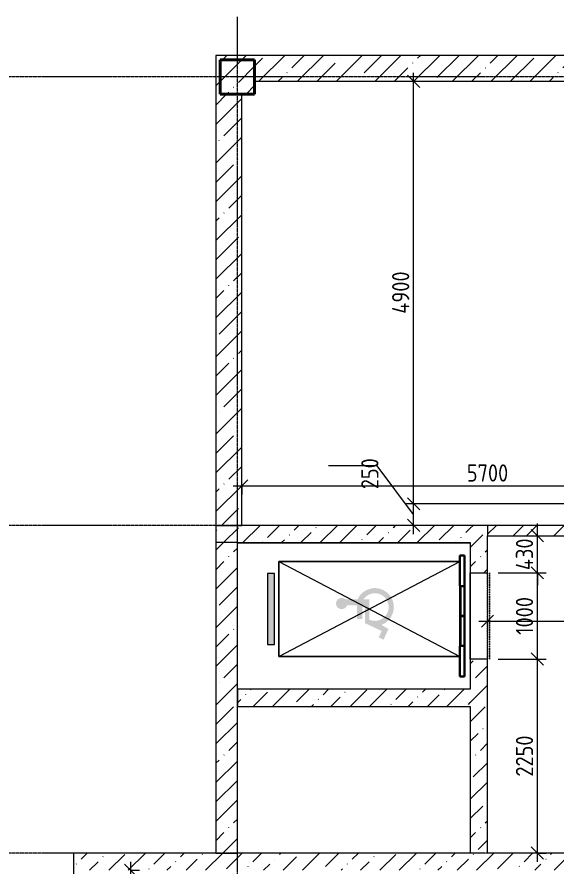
# Model space of a CAD drawing. Header units: millimetres. Extents: x -60946 to 138510, y -262288 to 24501.
# Drawn here: x -22156 to -15906, y 14655 to 24501 of the extents above; entities that cross this region are included whole.
import ezdxf

# ---------------------------------------------------------------- set-up
doc = ezdxf.new("R2010")
doc.units = ezdxf.units.MM
for name, pattern in [('ADSK_Линия сетки', [25, 20, -2.5, 0, -2.5]), ('ADSK_Невидимые', [5, 3, -2]), ('ADSK_Штриховая_ш2 п1_5', [4.5, 3, -1.5])]:
    doc.linetypes.add(name, pattern=pattern)
for name, color, linetype, lineweight in [('Двери', 7, 'Continuous', 9), ('Несущие колонны', 7, 'Continuous', 18), ('Обобщенные модели', 7, 'ADSK_Невидимые', 18), ('Оборудование', 7, 'Continuous', 18), ('Оси', 7, 'Continuous', 9), ('Перекрытие', 7, 'Continuous', 18), ('Размеры', 7, 'Continuous', 9), ('Стены внутренние', 7, 'Continuous', 18), ('Стены наружные', 7, 'Continuous', 18), ('Стены штриховка', 7, 'Continuous', 9), ('Узлы', 7, 'Continuous', 18)]:
    doc.layers.add(name, color=color, linetype=linetype, lineweight=lineweight)
doc.styles.add('GOST Common_3', font='', dxfattribs={"width": 0.9, "height": 200})
doc.styles.get('GOST Common_3').set_extended_font_data('GOST Common')
doc.dimstyles.new('ADSK_Основной_2_0', dxfattribs={"dimscale": 304.8, "dimtxt": 201.142999, "dimasz": 0.463911, "dimexe": 0.328084, "dimexo": 0.328084, "dimgap": 0.164042, "dimtad": 1, "dimdec": 3, "dimrnd": 0.001, "dimdsep": 46, "dimtxsty": 'GOST Common_3', "dimblk1": 'OBLIQUE', "dimblk2": 'OBLIQUE', "dimsah": 1, "dimcen": 0.09, "dimdle": 0.328084, "dimazin": 2, "dimtfac": 1, "dimtdec": 4, "dimtix": 1, "dimtmove": 0, "dimatfit": 3, "dimfxl": 1, "dimtvp": 1, "dimtolj": 1, "dimtzin": 0, "dimlwd": 20, "dimlwe": 20, "dimarcsym": 2})
doc.dimstyles.new('ADSK_Основной_2_0_1', dxfattribs={"dimscale": 304.8, "dimtxt": 201.142999, "dimasz": 0.463911, "dimexe": 0.328084, "dimexo": 0.328084, "dimgap": 0.164042, "dimtad": 1, "dimdec": 3, "dimrnd": 0.001, "dimdsep": 46, "dimtxsty": 'GOST Common_3', "dimblk1": 'OBLIQUE', "dimblk2": 'OBLIQUE', "dimsah": 1, "dimcen": 0.09, "dimdle": 0.328084, "dimazin": 2, "dimtfac": 1, "dimtdec": 4, "dimtix": 1, "dimtmove": 1, "dimatfit": 3, "dimfxl": 1, "dimtvp": 1, "dimtolj": 1, "dimtzin": 0, "dimlwd": 20, "dimlwe": 20, "dimarcsym": 2})
pattern_1 = [(45, (0, 0), (84.19025, 308.6967), [396.875, -79.375, 3.353, -76.022])]
pattern_2 = [(45, (0, 0), (-224.5064, 224.5064), []), (45, (224.5, 0), (-224.5064, 224.5064), [396.875, -79.375, 3.353, -76.022])]

# ---------------------------------------------------------------- blocks, each defined once
blk = doc.blocks.new('AS-Shakhta_lifta-GOST_5746-2003 - Лифт_3_2700х1700 проем 1000-883891-Кладочный план подвала')
at = {"layer": 'Оборудование'}
h = blk.add_hatch(color=256, dxfattribs=at)
h.paths.add_polyline_path([(354.7, 344.2), (231, 401.8), (183.6, 319.7), (160.7, 365.2), (128, 404.3), (87.2, 434.8), (40.6, 455.1), (-9.5, 464.1), (-60.4, 461.4), (-109.3, 447.2), (-153.5, 422), (-190.9, 387.4), (-219.3, 345.2), (-237.2, 297.5), (-243.7, 247), (-238.5, 196.4), (-221.7, 148.3), (-194.4, 105.3), (-157.9, 69.8), (-114.3, 43.6), (-114.3, -98), (-123.4, -111.8), (-128.8, -127.6), (-130, -144.1), (-127, -160.5), (-120, -175.5), (-109.5, -188.4), (-96, -198.1), (-80.6, -204.2), (-61.7, -205.8), (-47.6, -203.9), (-32.3, -197.6), (-19, -187.7), (-8.6, -174.7), (-1.8, -159.5), (0.9, -143.1), (-0.6, -126.6), (-6.2, -110.9), (-15.5, -97.2), (-28, -86.3), (-42.9, -78.8), (-42.9, 35.4), (113.5, 35.4), (113.5, 97.4), (-31, 97.4), (-31, 128.1), (162.8, 128.1), (253.6, 322.9), (328.5, 288)])
h.paths.add_polyline_path([(136.6, 258.9), (135.3, 218.6), (123.9, 180), (-114.3, 180), (-114.3, 111.7), (-144.4, 138.5), (-166.9, 171.9), (-180.4, 209.8), (-184, 249.9), (-177.6, 289.7), (-161.5, 326.6), (-136.7, 358.3), (-104.7, 382.9), (-67.7, 398.8), (-27.9, 404.9), (12.2, 401), (50, 387.2), (83.3, 364.5), (109.8, 334.2), (128, 298.2)])
at = {"layer": 'Узлы'}
blk.add_hatch(color=256, dxfattribs=at).paths.add_polyline_path([(412.5, -989.5), (412.5, -920), (-412.5, -920), (-412.5, -1000), (412.5, -1000)])
at = {"layer": 'Обобщенные модели', "linetype": 'Continuous', "lineweight": 30}
for p, q in [((780, 1285), (-620, 1285)), ((-620, 1230), (-620, 1285)), ((-267, 1235), (-267, 1285)), ((-267, 1285), (77, 1285)), ((77, 1285), (77, 1235)), ((83, 1235), (83, 1285)), ((83, 1285), (427, 1285)), ((427, 1285), (427, 1235)), ((780, 1230), (780, 1285)), ((-270, 1230), (-620, 1230)), ((77, 1235), (-267, 1235)), ((427, 1235), (83, 1235)), ((430, 1230), (780, 1230))]:
    blk.add_line(p, q, dxfattribs=at)
at = {"layer": 'Обобщенные модели'}
for p, q in [((-270, 1235), (-270, 1285)), ((430, 1235), (430, 1285))]:
    blk.add_line(p, q, dxfattribs=at)
at = {"layer": 'Оборудование'}
for p, q in [((-770, -1350), (-770, 1350)), ((-420.4, 1350), (579.6, 1350)), ((-550, -870), (-550, 1230)), ((550, -870), (-550, 1230)), ((-550, -870), (550, 1230)), ((550, 1230), (-550, 1230)), ((-550, 1230), (-550, -870)), ((550, 1230), (550, -870)), ((550, -870), (550, 1230)), ((550, -870), (-550, -870)), ((-550, -870), (550, -870))]:
    blk.add_line(p, q, dxfattribs=at)
at = {"layer": 'Узлы'}
for p, q in [((412.5, -920), (-412.5, -920)), ((-412.5, -920), (-412.5, -1000)), ((412.5, -1000), (412.5, -920)), ((-412.5, -1000), (412.5, -1000))]:
    blk.add_line(p, q, dxfattribs=at)
blk = doc.blocks.new('ADSK_Дверь_Проем - ADSK_Дверь_Проем-730830-Кладочный план подвала')
at = {"layer": 'Двери', "linetype": 'ADSK_Штриховая_ш2 п1_5'}
for p, q in [((-500, 100), (500, 100)), ((-500, -100), (500, -100))]:
    blk.add_line(p, q, dxfattribs=at)
blk = doc.blocks.new('ADSK_КолоннаЖБ_Прямоугольная - 400x400 мм-1809659-Кладочный план подвала')
at = {"layer": 'Несущие колонны', "lineweight": 40}
for p, q in [((-200, 200), (200, 200)), ((-200, -200), (-200, 200)), ((200, 200), (200, -200)), ((200, -200), (-200, -200))]:
    blk.add_line(p, q, dxfattribs=at)
blk = doc.blocks.new('ADSK_Дверь_Проем - ADSK_Дверь_Проем-3352724-Кладочный план подвала')
at = {"layer": 'Двери', "linetype": 'ADSK_Штриховая_ш2 п1_5'}
for p, q in [((-500, 11), (500, 11)), ((-500, -11), (500, -11))]:
    blk.add_line(p, q, dxfattribs=at)
blk = doc.blocks.new('_Oblique')
at = {"color": 0, "linetype": 'ByBlock', "lineweight": -2}
blk.add_line((-0.5, -0.5), (0.5, 0.5), dxfattribs=at)
blk = doc.blocks.new('DIMBLOCK83-Кладочный план подвала')
at = {"layer": 'Defpoints', "color": 0, "transparency": 16777216}
for p in [(-19550, 19162.8), (-13850, 19062.8), (-13850, 18855)]:
    blk.add_point(p, dxfattribs=at)
at = {"layer": 'Размеры', "color": 0, "lineweight": 20, "transparency": 16777216}
for p, q in [((-13850, 18955), (-13850, 19162.8)), ((-19650, 19062.8), (-13750, 19062.8)), ((-19550, 19062.8), (-19550, 18962.8))]:
    blk.add_line(p, q, dxfattribs=at)
at = {"layer": 'Размеры', "color": 0, "lineweight": 20, "transparency": 16777216, "xscale": 141.4, "yscale": 141.4, "zscale": 141.4, "rotation": 180}
blk.add_blockref('_Oblique', (-19550, 19062.8), dxfattribs=at)
at = {"layer": 'Размеры', "color": 0, "lineweight": 20, "transparency": 16777216, "xscale": 141.4, "yscale": 141.4, "zscale": 141.4}
blk.add_blockref('_Oblique', (-13850, 19062.8), dxfattribs=at)
at = {"layer": 'Размеры', "color": 0, "lineweight": 9, "transparency": 16777216, "insert": (-16700, 19212.8), "char_height": 200, "width": 605.475, "attachment_point": 5, "style": 'GOST Common_3'}
blk.add_mtext('\\A1;5700', dxfattribs=at)
blk = doc.blocks.new('DIMBLOCK86-Кладочный план подвала')
at = {"layer": 'Defpoints', "color": 0, "transparency": 16777216}
for p in [(-17556.4, 18855), (-13850, 18855), (-16700, 18605)]:
    blk.add_point(p, dxfattribs=at)
at = {"layer": 'Размеры', "color": 0, "lineweight": 20, "transparency": 16777216}
for p, q in [((-17980.7, 19295), (-18543.5, 19295)), ((-17556.4, 18730), (-17980.7, 19295)), ((-17556.4, 18505), (-17556.4, 18955)), ((-13950, 18855), (-17656.4, 18855)), ((-16800, 18605), (-17656.4, 18605))]:
    blk.add_line(p, q, dxfattribs=at)
at = {"layer": 'Размеры', "color": 0, "lineweight": 20, "transparency": 16777216, "xscale": 141.4, "yscale": 141.4, "zscale": 141.4}
for p, rotation in [((-17556.4, 18855), 90), ((-17556.4, 18605), 270)]:
    blk.add_blockref('_Oblique', p, dxfattribs=dict(at, rotation=rotation))
at = {"layer": 'Размеры', "color": 0, "lineweight": 9, "transparency": 16777216, "insert": (-18164, 19024.2), "char_height": 200, "width": 454.106, "attachment_point": 1, "rotation": 90, "line_spacing_factor": 1.022761, "style": 'GOST Common_3'}
blk.add_mtext('\\A1;250', dxfattribs=at)
blk = doc.blocks.new('DIMBLOCK87-Кладочный план подвала')
at = {"layer": 'Defpoints', "color": 0, "transparency": 16777216}
for p in [(-17656.4, 23755), (-17556.4, 23755), (-13850, 18855)]:
    blk.add_point(p, dxfattribs=at)
at = {"layer": 'Размеры', "color": 0, "lineweight": 20, "transparency": 16777216}
for p, q in [((-17556.4, 18755), (-17556.4, 23855)), ((-17556.4, 23755), (-17456.4, 23755)), ((-13950, 18855), (-17656.4, 18855))]:
    blk.add_line(p, q, dxfattribs=at)
at = {"layer": 'Размеры', "color": 0, "lineweight": 20, "transparency": 16777216, "xscale": 141.4, "yscale": 141.4, "zscale": 141.4}
for p, rotation in [((-17556.4, 23755), 90), ((-17556.4, 18855), 270)]:
    blk.add_blockref('_Oblique', p, dxfattribs=dict(at, rotation=rotation))
at = {"layer": 'Размеры', "color": 0, "lineweight": 9, "transparency": 16777216, "insert": (-17706.4, 21305), "char_height": 200, "width": 625.93, "attachment_point": 5, "rotation": 90, "style": 'GOST Common_3'}
blk.add_mtext('\\A1;4900', dxfattribs=at)
blk = doc.blocks.new('DIMBLOCK88-Кладочный план подвала')
at = {"layer": 'Defpoints', "color": 0, "transparency": 16777216}
for p in [(-16678, 17055), (-16121.3, 17055), (-16221.3, 14805)]:
    blk.add_point(p, dxfattribs=at)
at = {"layer": 'Размеры', "color": 0, "lineweight": 20, "transparency": 16777216}
for p, q in [((-16121.3, 14705), (-16121.3, 17155)), ((-16578, 17055), (-16021.3, 17055)), ((-16121.3, 14805), (-16021.3, 14805))]:
    blk.add_line(p, q, dxfattribs=at)
at = {"layer": 'Размеры', "color": 0, "lineweight": 20, "transparency": 16777216, "xscale": 141.4, "yscale": 141.4, "zscale": 141.4}
for p, rotation in [((-16121.3, 17055), 90), ((-16121.3, 14805), 270)]:
    blk.add_blockref('_Oblique', p, dxfattribs=dict(at, rotation=rotation))
at = {"layer": 'Размеры', "color": 0, "lineweight": 9, "transparency": 16777216, "insert": (-16271.3, 15930), "char_height": 200, "width": 605.475, "attachment_point": 5, "rotation": 90, "style": 'GOST Common_3'}
blk.add_mtext('\\A1;2250', dxfattribs=at)
blk = doc.blocks.new('DIMBLOCK89-Кладочный план подвала')
at = {"layer": 'Defpoints', "color": 0, "transparency": 16777216}
for p in [(-16678, 18055), (-16121.3, 18055), (-16678, 17055)]:
    blk.add_point(p, dxfattribs=at)
at = {"layer": 'Размеры', "color": 0, "lineweight": 20, "transparency": 16777216}
for p, q in [((-16121.3, 16955), (-16121.3, 18155)), ((-16578, 18055), (-16021.3, 18055)), ((-16578, 17055), (-16021.3, 17055))]:
    blk.add_line(p, q, dxfattribs=at)
at = {"layer": 'Размеры', "color": 0, "lineweight": 20, "transparency": 16777216, "xscale": 141.4, "yscale": 141.4, "zscale": 141.4}
for p, rotation in [((-16121.3, 18055), 90), ((-16121.3, 17055), 270)]:
    blk.add_blockref('_Oblique', p, dxfattribs=dict(at, rotation=rotation))
at = {"layer": 'Размеры', "color": 0, "lineweight": 9, "transparency": 16777216, "insert": (-16271.3, 17555), "char_height": 200, "width": 560.473, "attachment_point": 5, "rotation": 90, "style": 'GOST Common_3'}
blk.add_mtext('\\A1;1000', dxfattribs=at)
blk = doc.blocks.new('DIMBLOCK90-Кладочный план подвала')
at = {"layer": 'Defpoints', "color": 0, "transparency": 16777216}
for p in [(-16221.3, 18485), (-16121.3, 18485), (-16678, 18055)]:
    blk.add_point(p, dxfattribs=at)
at = {"layer": 'Размеры', "color": 0, "lineweight": 20, "transparency": 16777216}
for p, q in [((-16121.3, 18485), (-16121.3, 18626.4)), ((-16121.3, 18485), (-16021.3, 18485)), ((-16121.3, 18055), (-16121.3, 18485)), ((-16578, 18055), (-16021.3, 18055)), ((-16121.3, 18055), (-16121.3, 17913.6))]:
    blk.add_line(p, q, dxfattribs=at)
at = {"layer": 'Размеры', "color": 0, "lineweight": 20, "transparency": 16777216, "xscale": 141.4, "yscale": 141.4, "zscale": 141.4}
for p, rotation in [((-16121.3, 18485), 270), ((-16121.3, 18055), 90)]:
    blk.add_blockref('_Oblique', p, dxfattribs=dict(at, rotation=rotation))
at = {"layer": 'Размеры', "color": 0, "lineweight": 9, "transparency": 16777216, "insert": (-16271.3, 18270), "char_height": 200, "width": 474.561, "attachment_point": 5, "rotation": 90, "style": 'GOST Common_3'}
blk.add_mtext('\\A1;430', dxfattribs=at)
blk = doc.blocks.new('DIMBLOCK91-Кладочный план подвала')
at = {"layer": 'Defpoints', "color": 0, "transparency": 16777216}
for p in [(-13875, 17930), (-16700, 17593.9), (-13875, 17493.9)]:
    blk.add_point(p, dxfattribs=at)
at = {"layer": 'Размеры', "color": 0, "lineweight": 20, "transparency": 16777216}
for p, q in [((-13875, 17830), (-13875, 17393.9)), ((-16800, 17493.9), (-13775, 17493.9)), ((-16700, 17493.9), (-16700, 17393.9))]:
    blk.add_line(p, q, dxfattribs=at)
at = {"layer": 'Размеры', "color": 0, "lineweight": 20, "transparency": 16777216, "xscale": 141.4, "yscale": 141.4, "zscale": 141.4, "rotation": 180}
blk.add_blockref('_Oblique', (-16700, 17493.9), dxfattribs=at)
at = {"layer": 'Размеры', "color": 0, "lineweight": 20, "transparency": 16777216, "xscale": 141.4, "yscale": 141.4, "zscale": 141.4}
blk.add_blockref('_Oblique', (-13875, 17493.9), dxfattribs=at)
at = {"layer": 'Размеры', "color": 0, "lineweight": 9, "transparency": 16777216, "insert": (-15287.5, 17643.9), "char_height": 200, "width": 605.475, "attachment_point": 5, "style": 'GOST Common_3'}
blk.add_mtext('\\A1;2825', dxfattribs=at)
blk = doc.blocks.new('DIMBLOCK102-Кладочный план подвала')
at = {"layer": 'Defpoints', "color": 0, "transparency": 16777216}
for p in [(-20936.9, 14605), (-20836.9, 14605), (-19800, 12805)]:
    blk.add_point(p, dxfattribs=at)
at = {"layer": 'Размеры', "color": 0, "lineweight": 20, "transparency": 16777216}
for p, q in [((-20836.9, 12705), (-20836.9, 14705)), ((-20836.9, 14605), (-20736.9, 14605)), ((-19900, 12805), (-20936.9, 12805))]:
    blk.add_line(p, q, dxfattribs=at)
at = {"layer": 'Размеры', "color": 0, "lineweight": 20, "transparency": 16777216, "xscale": 141.4, "yscale": 141.4, "zscale": 141.4}
for p, rotation in [((-20836.9, 14605), 90), ((-20836.9, 12805), 270)]:
    blk.add_blockref('_Oblique', p, dxfattribs=dict(at, rotation=rotation))
at = {"layer": 'Размеры', "color": 0, "lineweight": 9, "transparency": 16777216, "insert": (-20986.9, 13705), "char_height": 200, "width": 560.473, "attachment_point": 5, "rotation": 90, "style": 'GOST Common_3'}
blk.add_mtext('\\A1;1800', dxfattribs=at)

msp = doc.modelspace()

# ---------------------------------------------------------------- hatches: boundary and pattern name
at = {"layer": 'Несущие колонны', "lineweight": 9}
h = msp.add_hatch(dxfattribs=at)
h.set_pattern_fill('FP_3', color=256, style=0, pattern_type=2)
h.set_pattern_definition(pattern_2)
h.paths.add_polyline_path([(-19800, 23604.969), (-19400, 23604.969), (-19400, 24004.969), (-19800, 24004.969)])
at = {"layer": 'Стены внутренние', "lineweight": 9}
h = msp.add_hatch(dxfattribs=at)
h.set_pattern_fill('FP_3', color=256, style=0, pattern_type=2)
h.set_pattern_definition(pattern_2)
h.paths.add_polyline_path([(-19850, 18604.969), (-19550, 18604.969), (-19550, 23604.969), (-19800, 23604.969), (-19800, 24004.969), (-19550, 24004.969), (-19550, 24054.969), (-19850, 24054.969), (-19850, 20076.8567)])
h = msp.add_hatch(dxfattribs=at)
h.set_pattern_fill('FP_3', color=256, style=0, pattern_type=2)
h.set_pattern_definition(pattern_2)
h.paths.add_polyline_path([(-3400, 23754.969), (-3400, 24004.969), (-3000, 24004.969), (-3000, 23754.969), (-2950, 23754.969), (-2950, 24054.969), (-19550, 24054.969), (-19550, 24004.969), (-19400, 24004.969), (-19400, 23754.969), (-13800, 23754.969), (-13800, 24004.969), (-13400, 24004.969), (-13400, 23754.969), (-9400, 23754.969), (-9400, 24004.969), (-9000, 24004.969), (-9000, 23754.969), (-4290.9359, 23754.969)])
h = msp.add_hatch(dxfattribs=at)
h.set_pattern_fill('FP_2', color=256, style=0, pattern_type=2)
h.set_pattern_definition([(45, (0, 0), (-235.7317, 235.7317), []), (45, (157.15, 0), (-235.7317, 235.7317), [])])
h.paths.add_polyline_path([(-13850, 18484.969), (-13850, 18604.969), (-16700, 18604.969), (-16700, 18484.969), (-13875, 18484.969)])
h = msp.add_hatch(dxfattribs=at)
h.set_pattern_fill('FP_3', color=256, style=0, pattern_type=2)
h.set_pattern_definition(pattern_2)
h.paths.add_polyline_path([(-19600, 14804.969), (-19600, 18404.969), (-19850, 18404.969), (-19850, 14804.969)])
at = {"layer": 'Стены наружные', "lineweight": 9}
h = msp.add_hatch(dxfattribs=at)
h.set_pattern_fill('FP_1', color=256, style=0, pattern_type=2)
h.set_pattern_definition(pattern_1)
h.paths.add_polyline_path([(-19850, 18404.969), (-16900, 18404.969), (-16900, 18604.969), (-19850, 18604.969)])
h = msp.add_hatch(dxfattribs=at)
h.set_pattern_fill('FP_1', color=256, style=0, pattern_type=2)
h.set_pattern_definition(pattern_1)
h.paths.add_polyline_path([(-16700, 14804.969), (-16700, 17054.969), (-16900, 17054.969), (-16900, 14804.969)])
h.paths.add_polyline_path([(-16900, 18054.969), (-16700, 18054.969), (-16700, 18604.969), (-16900, 18604.969), (-16900, 18404.969)])
h = msp.add_hatch(dxfattribs=at)
h.set_pattern_fill('FP_1', color=256, style=0, pattern_type=2)
h.set_pattern_definition(pattern_1)
h.paths.add_polyline_path([(-19600, 16504.969), (-16900, 16504.969), (-16900, 16704.969), (-19600, 16704.969)])
h = msp.add_hatch(dxfattribs=at)
h.set_pattern_fill('FP_1', color=256, style=0, pattern_type=2)
h.set_pattern_definition(pattern_1)
h.paths.add_polyline_path([(-12900, 14604.969), (-12900, 14804.969), (-21500, 14804.969), (-21500, 14604.969), (-13100, 14604.969)])

# ---------------------------------------------------------------- linework, layer by layer
at = {"layer": 'Несущие колонны', "lineweight": 9}
for p, q in [((-19400, 23604.969), (-19400, 23754.969)), ((-19550, 23604.969), (-19400, 23604.969))]:
    msp.add_line(p, q, dxfattribs=at)
at = {"layer": 'Оси', "linetype": 'ADSK_Линия сетки', "lineweight": 5}
for p, q in [((-19600, -10973.8823), (-19600, 24500.9141)), ((-2497.4038, 23804.969), (-25240.0967, 23804.969)), ((-2497.4038, 18604.969), (-25240.0967, 18604.969)), ((-2497.4038, 14804.969), (-25240.0967, 14804.969))]:
    msp.add_line(p, q, dxfattribs=at)
at = {"layer": 'Перекрытие'}
msp.add_line((-16900, 17054.969), (-16900, 18054.969), dxfattribs=at)
at = {"layer": 'Стены внутренние', "lineweight": 5}
for p, q in [((-2950, 24054.969), (-19850, 24054.969)), ((-19850, 24054.969), (-19850, 18604.969)), ((-19400, 23754.969), (-13800, 23754.969)), ((-19550, 18604.969), (-19550, 23604.969)), ((-13850, 18604.969), (-16700, 18604.969)), ((-16700, 18484.969), (-13875, 18484.969)), ((-19850, 18404.969), (-19850, 14804.969)), ((-19600, 16704.969), (-19600, 18404.969)), ((-19600, 14804.969), (-19600, 16504.969))]:
    msp.add_line(p, q, dxfattribs=at)
at = {"layer": 'Стены наружные', "lineweight": 9}
for p, q in [((-19850, 18604.969), (-19850, 18404.969)), ((-16700, 18604.969), (-19550, 18604.969)), ((-16700, 18054.969), (-16700, 18484.969)), ((-19600, 18404.969), (-16900, 18404.969)), ((-16900, 18404.969), (-16900, 18054.969)), ((-16900, 18054.969), (-16700, 18054.969)), ((-16900, 17054.969), (-16900, 16704.969)), ((-16700, 17054.969), (-16900, 17054.969)), ((-16700, 14804.969), (-16700, 17054.969)), ((-16900, 16704.969), (-19600, 16704.969)), ((-19600, 16504.969), (-16900, 16504.969)), ((-16900, 16504.969), (-16900, 14804.969)), ((-21500, 14804.969), (-21500, 11004.969)), ((-19850, 14804.969), (-21500, 14804.969)), ((-16900, 14804.969), (-19600, 14804.969)), ((-13875, 14804.969), (-16700, 14804.969))]:
    msp.add_line(p, q, dxfattribs=at)
at = {"layer": 'Стены штриховка', "lineweight": 9}
for p, q in [((-19850, 18604.969), (-19550, 18604.969)), ((-16700, 18604.969), (-16700, 18484.969)), ((-19600, 18404.969), (-19850, 18404.969)), ((-19600, 16704.969), (-19600, 16504.969)), ((-19850, 14804.969), (-19600, 14804.969))]:
    msp.add_line(p, q, dxfattribs=at)

# ---------------------------------------------------------------- block references
at = {"layer": 'Двери'}
for name, p, rotation in [('ADSK_Дверь_Проем - ADSK_Дверь_Проем-730830-Кладочный план подвала', (-16800, 17554.969), 90.00000000000026), ('ADSK_Дверь_Проем - ADSK_Дверь_Проем-3352724-Кладочный план подвала', (-16689, 17554.969), 270.0000000000002)]:
    msp.add_blockref(name, p, dxfattribs=dict(at, rotation=rotation))
at = {"layer": 'Несущие колонны', "lineweight": 40, "rotation": 89.9999999999999}
msp.add_blockref('ADSK_КолоннаЖБ_Прямоугольная - 400x400 мм-1809659-Кладочный план подвала', (-19600, 23804.969), dxfattribs=at)
at = {"layer": 'Оборудование', "rotation": 270.0000000000001}
msp.add_blockref('AS-Shakhta_lifta-GOST_5746-2003 - Лифт_3_2700х1700 проем 1000-883891-Кладочный план подвала', (-18250, 17634.569), dxfattribs=at)

# ---------------------------------------------------------------- dimensions: what is measured, and where the dimension line sits
at = {"layer": 'Размеры', "lineweight": 9}
for base, p1, p2, override, picture, middle in [((-17556.4083, 23754.969), (-13850, 18854.969), (-17656.3932, 23754.969), {"dimpost": '<>', "dimfxl": 6204.726333}, 'DIMBLOCK87-Кладочный план подвала', (-17706.4083, 21304.969)), ((-16121.2655, 18484.969), (-16678, 18054.969), (-16221.2504, 18484.969), {"dimpost": '<>', "dimfxl": 627.31188}, 'DIMBLOCK90-Кладочный план подвала', (-16271.2655, 18269.969)), ((-16121.2655, 18054.969), (-16678, 17054.969), (-16678, 18054.969), {"dimpost": '<>', "dimfxl": 1000}, 'DIMBLOCK89-Кладочный план подвала', (-16271.2655, 17554.969)), ((-16121.2655, 17054.969), (-16221.2504, 14804.969), (-16678, 17054.969), {"dimpost": '<>', "dimfxl": 2295.892026}, 'DIMBLOCK88-Кладочный план подвала', (-16271.2655, 15929.969)), ((-20836.9086, 14604.969), (-19800, 12804.969), (-20936.8935, 14604.969), {"dimpost": '<>', "dimfxl": 2128.973163}, 'DIMBLOCK102-Кладочный план подвала', (-20986.9086, 13704.969))]:
    dim = msp.add_linear_dim(base=base, p1=p1, p2=p2, angle=90, dimstyle='ADSK_Основной_2_0', override=override, dxfattribs=at)
    dim.commit()
    dim.dimension.update_dxf_attribs({"geometry": picture, "text_midpoint": middle})
dim = msp.add_linear_dim(base=(-17556.4083, 18854.969), p1=(-16700, 18604.969), p2=(-13850, 18854.969), angle=90, dimstyle='ADSK_Основной_2_0_1', override={"dimpost": '<>', "dimfxl": 2860.9439}, dxfattribs=at)
dim.commit()
dim.dimension.update_dxf_attribs({"geometry": 'DIMBLOCK86-Кладочный план подвала', "text_midpoint": (-18030.692, 19294.9671), "dimtype": 160, "text_rotation": 90})
for base, p1, p2, override, picture, middle in [((-13850, 19062.8086), (-19550, 19162.7935), (-13850, 18854.969), {"dimpost": '<>', "dimfxl": 5708.305871}, 'DIMBLOCK83-Кладочный план подвала', (-16700, 19212.8086)), ((-13875, 17493.9479), (-16700, 17593.9328), (-13875, 17929.969), {"dimpost": '<>', "dimfxl": 2844.915689}, 'DIMBLOCK91-Кладочный план подвала', (-15287.5, 17643.9479))]:
    dim = msp.add_linear_dim(base=base, p1=p1, p2=p2, dimstyle='ADSK_Основной_2_0', override=override, dxfattribs=at)
    dim.commit()
    dim.dimension.update_dxf_attribs({"geometry": picture, "text_midpoint": middle})

doc.saveas('drawing.dxf')
